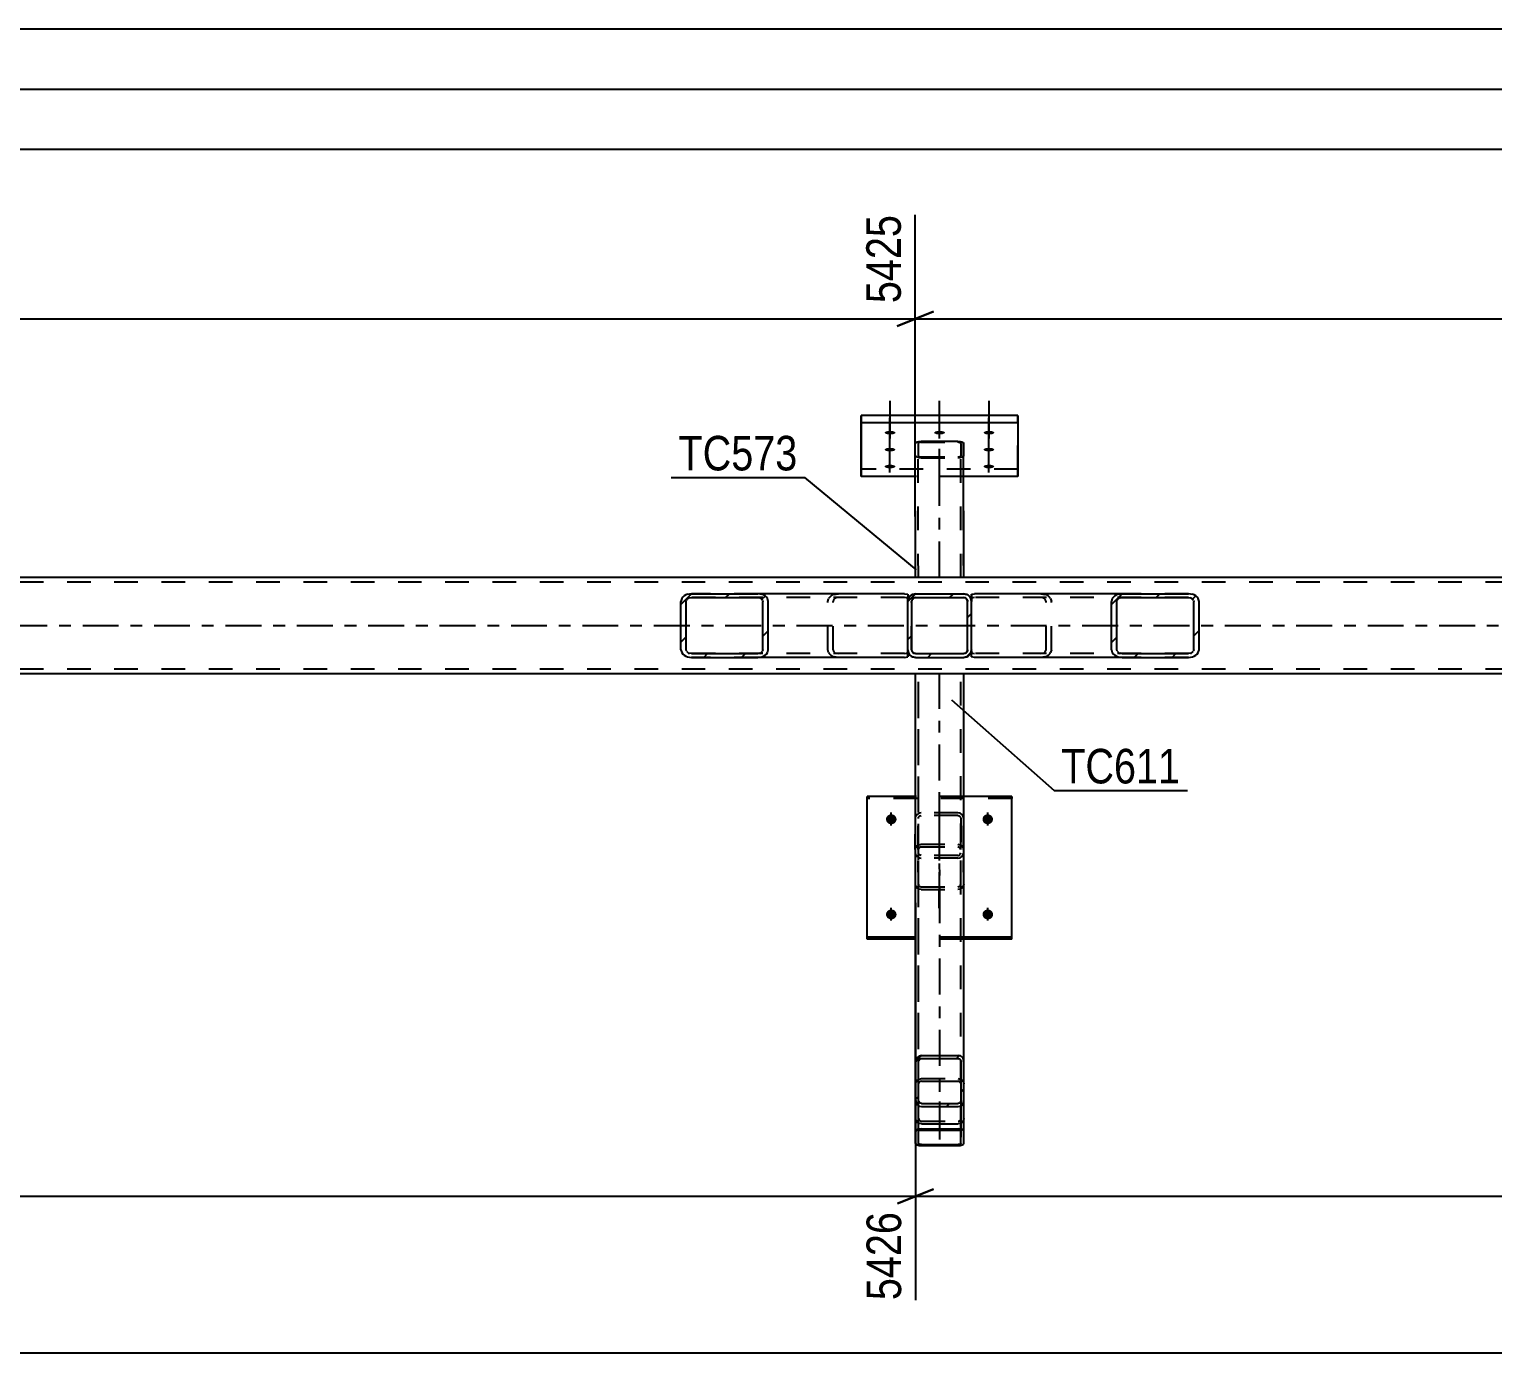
# Model space of a CAD drawing. Header units: millimetres. Extents: x -91 to 750, y -434 to 160.
# Drawn here: x 143.5 to 264.9, y 50.2 to 159.9 of the extents above; entities that cross this region are included whole.
import ezdxf

# ---------------------------------------------------------------- set-up
doc = ezdxf.new("R2010")
doc.units = ezdxf.units.MM
doc.linetypes.add('DXK_LINE_DOT2', pattern=[3.9198, 1.9599, -1.9599])
doc.linetypes.add('DXK_LINE_DOT3', pattern=[5.9187, 2.979, -0.9799, 0.9799, -0.9799])
doc.styles.add('Arial Narrow', font='ARIALN.TTF', dxfattribs={"height": 0.2})

# ---------------------------------------------------------------- blocks, each defined once
blk = doc.blocks.new('Unknown-761555327-1163')
at = {"color": 5, "linetype": 'Continuous'}
for p, q in [((750.04, 159.88), (-90.96, 159.88)), ((745.04, 154.88), (-85.96, 154.88))]:
    blk.add_line(p, q, dxfattribs=at)
blk = doc.blocks.new('Bolt-761555327-1897 - 1879')
at = {"linetype": 'Continuous'}
for points in [[(214.89, 126.59), (214.98, 126.58), (215.07, 126.57), (215.15, 126.56), (215.21, 126.54), (215.27, 126.51), (215.31, 126.48), (215.33, 126.45), (215.33, 126.42), (215.31, 126.39), (215.27, 126.36), (215.21, 126.34), (215.15, 126.31), (215.07, 126.3), (214.98, 126.29), (214.89, 126.29), (214.8, 126.29), (214.71, 126.3), (214.63, 126.31), (214.56, 126.34), (214.51, 126.36), (214.47, 126.39), (214.45, 126.42), (214.45, 126.45), (214.47, 126.48), (214.51, 126.51), (214.56, 126.54), (214.63, 126.56), (214.71, 126.57), (214.8, 126.58)], [(218.99, 126.59), (219.08, 126.58), (219.17, 126.57), (219.25, 126.56), (219.31, 126.54), (219.37, 126.51), (219.41, 126.48), (219.43, 126.45), (219.43, 126.42), (219.41, 126.39), (219.37, 126.36), (219.31, 126.34), (219.25, 126.31), (219.17, 126.3), (219.08, 126.29), (218.99, 126.29), (218.9, 126.29), (218.81, 126.3), (218.73, 126.31), (218.66, 126.34), (218.61, 126.36), (218.57, 126.39), (218.55, 126.42), (218.55, 126.45), (218.57, 126.48), (218.61, 126.51), (218.66, 126.54), (218.73, 126.56), (218.81, 126.57), (218.9, 126.58)], [(223.09, 126.59), (223.18, 126.58), (223.27, 126.57), (223.35, 126.56), (223.41, 126.54), (223.47, 126.51), (223.51, 126.48), (223.53, 126.45), (223.53, 126.42), (223.51, 126.39), (223.47, 126.36), (223.41, 126.34), (223.35, 126.31), (223.27, 126.3), (223.18, 126.29), (223.09, 126.29), (223, 126.29), (222.91, 126.3), (222.83, 126.31), (222.76, 126.34), (222.71, 126.36), (222.67, 126.39), (222.65, 126.42), (222.65, 126.45), (222.67, 126.48), (222.71, 126.51), (222.76, 126.54), (222.83, 126.56), (222.91, 126.57), (223, 126.58)], [(214.88, 125.18), (214.97, 125.18), (215.06, 125.17), (215.14, 125.16), (215.21, 125.13), (215.26, 125.11), (215.3, 125.08), (215.32, 125.05), (215.32, 125.02), (215.3, 124.99), (215.26, 124.96), (215.21, 124.93), (215.14, 124.91), (215.06, 124.9), (214.97, 124.89), (214.88, 124.88), (214.79, 124.89), (214.7, 124.9), (214.62, 124.91), (214.56, 124.93), (214.5, 124.96), (214.46, 124.99), (214.45, 125.02), (214.45, 125.05), (214.46, 125.08), (214.5, 125.11), (214.56, 125.13), (214.62, 125.16), (214.7, 125.17), (214.79, 125.18)], [(223.08, 125.18), (223.17, 125.18), (223.26, 125.17), (223.34, 125.16), (223.41, 125.13), (223.46, 125.11), (223.5, 125.08), (223.52, 125.05), (223.52, 125.02), (223.5, 124.99), (223.46, 124.96), (223.41, 124.93), (223.34, 124.91), (223.26, 124.9), (223.17, 124.89), (223.08, 124.88), (222.99, 124.89), (222.9, 124.9), (222.82, 124.91), (222.76, 124.93), (222.7, 124.96), (222.66, 124.99), (222.65, 125.02), (222.65, 125.05), (222.66, 125.08), (222.7, 125.11), (222.76, 125.13), (222.82, 125.16), (222.9, 125.17), (222.99, 125.18)], [(214.88, 123.78), (214.97, 123.78), (215.06, 123.77), (215.14, 123.75), (215.21, 123.73), (215.26, 123.71), (215.3, 123.68), (215.32, 123.65), (215.32, 123.62), (215.3, 123.59), (215.26, 123.56), (215.21, 123.53), (215.14, 123.51), (215.06, 123.49), (214.97, 123.48), (214.88, 123.48), (214.79, 123.48), (214.7, 123.49), (214.62, 123.51), (214.55, 123.53), (214.5, 123.56), (214.46, 123.59), (214.44, 123.62), (214.44, 123.65), (214.46, 123.68), (214.5, 123.71), (214.55, 123.73), (214.62, 123.75), (214.7, 123.77), (214.79, 123.78)], [(223.08, 123.78), (223.17, 123.78), (223.26, 123.77), (223.34, 123.75), (223.41, 123.73), (223.46, 123.71), (223.5, 123.68), (223.52, 123.65), (223.52, 123.62), (223.5, 123.59), (223.46, 123.56), (223.41, 123.53), (223.34, 123.51), (223.26, 123.49), (223.17, 123.48), (223.08, 123.48), (222.99, 123.48), (222.9, 123.49), (222.82, 123.51), (222.75, 123.53), (222.7, 123.56), (222.66, 123.59), (222.64, 123.62), (222.64, 123.65), (222.66, 123.68), (222.7, 123.71), (222.75, 123.73), (222.82, 123.75), (222.9, 123.77), (222.99, 123.78)]]:
    blk.add_hatch(color=1, dxfattribs=at).paths.add_polyline_path(points)
at = {"color": 1, "linetype": 'Continuous'}
for p, q in [((214.89, 125.95), (214.89, 129.07)), ((218.99, 125.95), (218.99, 129.07)), ((223.09, 125.95), (223.09, 129.07)), ((214.88, 124.55), (214.88, 127.67)), ((223.08, 124.55), (223.08, 127.67)), ((214.88, 123.14), (214.88, 126.26)), ((223.08, 123.14), (223.08, 126.26))]:
    blk.add_line(p, q, dxfattribs=at)
at = {"color": 1, "linetype": 'DXK_LINE_DOT2'}
blk.add_line((218.98, 123.14), (218.98, 126.26), dxfattribs=at)
blk = doc.blocks.new('Bolt-761555327-1896 - 1879')
at = {"linetype": 'Continuous'}
for points in [[(222.98, 93.97), (222.89, 93.98), (222.8, 94.01), (222.73, 94.05), (222.66, 94.11), (222.6, 94.18), (222.57, 94.26), (222.55, 94.34), (222.55, 94.43), (222.57, 94.51), (222.6, 94.59), (222.66, 94.66), (222.73, 94.72), (222.8, 94.76), (222.89, 94.79), (222.98, 94.8), (223.08, 94.79), (223.16, 94.76), (223.24, 94.72), (223.31, 94.66), (223.36, 94.59), (223.4, 94.51), (223.42, 94.43), (223.42, 94.34), (223.4, 94.26), (223.36, 94.18), (223.31, 94.11), (223.24, 94.05), (223.16, 94.01), (223.08, 93.98)], [(222.99, 86.08), (222.9, 86.09), (222.81, 86.12), (222.73, 86.16), (222.66, 86.22), (222.61, 86.29), (222.57, 86.37), (222.55, 86.45), (222.55, 86.54), (222.57, 86.62), (222.61, 86.7), (222.66, 86.77), (222.73, 86.83), (222.81, 86.87), (222.9, 86.9), (222.99, 86.91), (223.08, 86.9), (223.17, 86.87), (223.25, 86.83), (223.31, 86.77), (223.37, 86.7), (223.41, 86.62), (223.42, 86.54), (223.42, 86.45), (223.41, 86.37), (223.37, 86.29), (223.31, 86.22), (223.25, 86.16), (223.17, 86.12), (223.08, 86.09)]]:
    blk.add_hatch(color=1, dxfattribs=at).paths.add_polyline_path(points)
at = {"color": 1, "linetype": 'Continuous'}
for p, q in [((222.98, 93.88), (222.99, 94.95)), ((222.99, 85.99), (222.99, 87.05))]:
    blk.add_line(p, q, dxfattribs=at)
blk = doc.blocks.new('Part-761555327-2027 - 1879')
at = {"linetype": 'Continuous'}
h = blk.add_hatch(dxfattribs=at)
h.set_pattern_fill('', scale=0.7, style=0, pattern_type=0)
h.set_pattern_definition([(45, (217.0034, 113.082), (-1.57154, 1.57154), [])])
h.paths.add_polyline_path([(221, 113.08), (217, 113.08), (216.76, 113.03), (216.55, 112.89), (216.41, 112.69), (216.36, 112.44), (216.36, 108.44), (216.41, 108.2), (216.55, 107.99), (216.76, 107.85), (217, 107.8), (221, 107.8), (221.25, 107.85), (221.46, 107.99), (221.59, 108.2), (221.64, 108.44), (221.64, 112.44), (221.59, 112.69), (221.46, 112.89), (221.25, 113.03)])
h.paths.add_polyline_path([(221.23, 112.67), (221.3, 112.56), (221.32, 112.44), (221.32, 108.44), (221.3, 108.32), (221.23, 108.22), (221.13, 108.15), (221, 108.12), (217, 108.12), (216.88, 108.15), (216.78, 108.22), (216.71, 108.32), (216.68, 108.44), (216.68, 112.44), (216.71, 112.56), (216.78, 112.67), (216.88, 112.74), (217, 112.76), (221, 112.76), (221.13, 112.74)])
at = {"color": 2, "linetype": 'Continuous'}
for p, q in [((216.74, 113.03), (216.99, 113.08)), ((217, 113.08), (216.76, 113.03)), ((216.99, 113.08), (217, 113.08)), ((217, 113.08), (216.99, 113.08)), ((217, 113.08), (221, 113.08)), ((221.25, 113.03), (221, 113.08)), ((216.35, 112.45), (216.4, 112.69)), ((216.35, 112.44), (216.36, 112.44)), ((216.41, 112.69), (216.36, 112.44)), ((216.36, 108.44), (216.36, 112.44)), ((216.68, 112.44), (216.71, 112.56)), ((216.68, 108.44), (216.68, 112.44)), ((216.88, 112.74), (217, 112.76)), ((217, 112.76), (221, 112.76)), ((221.11, 112.74), (220.99, 112.76)), ((221, 112.76), (221.13, 112.74)), ((221.31, 112.44), (221.28, 112.56)), ((221.3, 112.56), (221.32, 112.44)), ((221.31, 112.44), (221.32, 112.44)), ((221.31, 108.44), (221.31, 112.44)), ((221.32, 108.44), (221.32, 112.44)), ((221.64, 112.44), (221.59, 112.69)), ((221.64, 108.44), (221.64, 112.44)), ((216.35, 108.44), (216.36, 108.44)), ((216.4, 108.2), (216.35, 108.44)), ((216.36, 108.44), (216.41, 108.2)), ((216.71, 108.32), (216.68, 108.44)), ((217, 108.12), (216.88, 108.15)), ((217, 108.12), (221, 108.12)), ((220.99, 108.12), (221.11, 108.15)), ((221.13, 108.15), (221, 108.12)), ((221.28, 108.32), (221.31, 108.44)), ((221.32, 108.44), (221.3, 108.32)), ((221.31, 108.44), (221.32, 108.44)), ((221.59, 108.2), (221.64, 108.44)), ((216.99, 107.8), (216.74, 107.85)), ((216.76, 107.85), (217, 107.8)), ((216.99, 107.8), (217, 107.8)), ((217, 107.8), (216.99, 107.8)), ((217, 107.8), (221, 107.8)), ((221, 107.8), (221.25, 107.85))]:
    blk.add_line(p, q, dxfattribs=at)
at = {"color": 7, "linetype": 'DXK_LINE_DOT2'}
for p, q in [((217, 113.08), (221, 113.08)), ((220.99, 113.08), (221.23, 113.03)), ((216.35, 112.44), (216.35, 112.45)), ((216.35, 112.44), (216.35, 112.44)), ((216.35, 108.44), (216.35, 112.44)), ((216.69, 112.56), (216.67, 112.44)), ((216.67, 112.44), (216.68, 112.44)), ((216.67, 108.44), (216.67, 112.44)), ((216.99, 112.76), (216.87, 112.74)), ((216.99, 112.76), (217, 112.76)), ((216.99, 112.76), (220.99, 112.76)), ((220.99, 112.76), (221, 112.76)), ((221.58, 112.69), (221.63, 112.44)), ((221.63, 108.44), (221.63, 112.44)), ((221.63, 112.44), (221.64, 112.44)), ((216.35, 108.44), (216.35, 108.44)), ((216.35, 108.44), (216.35, 108.44)), ((216.67, 108.44), (216.68, 108.44)), ((216.67, 108.44), (216.69, 108.32)), ((216.87, 108.15), (216.99, 108.12)), ((216.99, 108.12), (217, 108.12)), ((216.99, 108.12), (220.99, 108.12)), ((220.99, 108.12), (221, 108.12)), ((221.63, 108.44), (221.58, 108.2)), ((221.63, 108.44), (221.64, 108.44)), ((217, 107.8), (221, 107.8)), ((221.23, 107.85), (220.99, 107.8))]:
    blk.add_line(p, q, dxfattribs=at)
at = {"color": 2, "linetype": 'Continuous'}
for centre, radius, start, end in [((216.99, 112.44), 0.64, 112.5, 157.5), ((217, 112.44), 0.64, 112.5, 157.5), ((221, 112.44), 0.64, 22.5, 67.5), ((217, 112.44), 0.32, 112.5, 157.5), ((220.99, 112.44), 0.32, 22.5, 67.5), ((221, 112.44), 0.32, 22.5, 67.5), ((216.99, 108.44), 0.64, 202.5, 247.5), ((217, 108.44), 0.64, 202.5, 247.5), ((217, 108.44), 0.32, 202.5, 247.5), ((220.99, 108.44), 0.32, 292.5, 337.5), ((221, 108.44), 0.32, 292.5, 337.5), ((221, 108.44), 0.64, 292.5, 337.5)]:
    blk.add_arc(centre, radius, start, end, dxfattribs=at)
at = {"color": 7, "linetype": 'DXK_LINE_DOT2'}
for centre, radius, start, end in [((220.99, 112.44), 0.64, 22.5, 67.5), ((216.99, 112.44), 0.32, 112.5, 157.5), ((216.99, 108.44), 0.32, 202.5, 247.5), ((220.99, 108.44), 0.64, 292.5, 337.5)]:
    blk.add_arc(centre, radius, start, end, dxfattribs=at)
blk = doc.blocks.new('Part-761555327-2057 - 1879')
at = {"color": 2, "linetype": 'Continuous'}
for p, q in [((212.49, 127.86), (212.48, 123.41)), ((225.49, 127.86), (212.49, 127.86)), ((212.49, 127.26), (212.49, 127.86)), ((225.49, 127.86), (225.49, 127.26)), ((212.48, 122.81), (212.49, 127.26)), ((225.49, 127.26), (212.49, 127.26)), ((225.49, 127.26), (225.48, 122.81)), ((212.48, 123.41), (212.48, 122.81)), ((216.99, 122.81), (212.48, 122.81)), ((225.48, 122.81), (220.99, 122.81))]:
    blk.add_line(p, q, dxfattribs=at)
at = {"color": 7, "linetype": 'DXK_LINE_DOT2'}
for p, q in [((225.48, 123.41), (225.49, 127.86)), ((225.48, 123.41), (212.48, 123.41)), ((220.99, 122.81), (216.99, 122.81)), ((225.48, 122.81), (225.48, 123.41))]:
    blk.add_line(p, q, dxfattribs=at)
blk = doc.blocks.new('Part-761555327-2033 - 1879')
at = {"linetype": 'Continuous'}
h = blk.add_hatch(dxfattribs=at)
h.set_pattern_fill('', scale=0.7, style=0, pattern_type=0)
h.set_pattern_definition([(45, (198.4287, 113.082), (-1.57154, 1.57154), [])])
h.paths.add_polyline_path([(203.91, 113.08), (198.43, 113.08), (198.09, 113.03), (197.81, 112.89), (197.62, 112.69), (197.55, 112.44), (197.55, 108.44), (197.62, 108.2), (197.81, 107.99), (198.09, 107.85), (198.43, 107.8), (203.91, 107.8), (204.25, 107.85), (204.53, 107.99), (204.72, 108.2), (204.79, 108.44), (204.79, 112.44), (204.72, 112.69), (204.53, 112.89), (204.25, 113.03)])
h.paths.add_polyline_path([(204.22, 112.67), (204.32, 112.56), (204.35, 112.44), (204.35, 108.44), (204.32, 108.32), (204.22, 108.22), (204.08, 108.15), (203.91, 108.12), (198.43, 108.12), (198.26, 108.15), (198.12, 108.22), (198.02, 108.32), (197.99, 108.44), (197.99, 112.44), (198.02, 112.56), (198.12, 112.67), (198.26, 112.74), (198.43, 112.76), (203.91, 112.76), (204.08, 112.74)])
at = {"color": 2, "linetype": 'Continuous'}
for p, q in [((198.43, 113.08), (198.09, 113.03)), ((198.43, 113.08), (203.91, 113.08)), ((216.09, 113.08), (203.91, 113.08)), ((204.25, 113.03), (203.91, 113.08)), ((216.09, 113.08), (216.35, 113.04)), ((216.35, 113.04), (216.35, 113.03)), ((216.35, 113.03), (216.35, 112.89)), ((216.35, 112.89), (216.35, 112.69)), ((197.62, 112.69), (197.55, 112.44)), ((197.55, 108.44), (197.55, 112.44)), ((197.99, 112.44), (198.02, 112.56)), ((197.99, 108.44), (197.99, 112.44)), ((198.26, 112.74), (198.43, 112.76)), ((198.43, 112.76), (203.91, 112.76)), ((203.91, 112.76), (204.08, 112.74)), ((204.32, 112.56), (204.35, 112.44)), ((204.35, 108.44), (204.35, 112.44)), ((204.79, 112.44), (204.72, 112.69)), ((204.79, 108.44), (204.79, 112.44)), ((216.35, 112.69), (216.35, 112.44)), ((216.35, 108.44), (216.35, 112.44)), ((197.55, 108.44), (197.62, 108.2)), ((198.02, 108.32), (197.99, 108.44)), ((198.43, 108.12), (198.26, 108.15)), ((198.43, 108.12), (203.91, 108.12)), ((204.08, 108.15), (203.91, 108.12)), ((204.35, 108.44), (204.32, 108.32)), ((204.72, 108.2), (204.79, 108.44)), ((216.35, 108.44), (216.35, 108.2)), ((216.35, 108.2), (216.35, 107.99)), ((216.35, 107.99), (216.35, 107.85)), ((198.09, 107.85), (198.43, 107.8)), ((198.43, 107.8), (203.91, 107.8)), ((203.91, 107.8), (204.25, 107.85)), ((216.09, 107.8), (203.91, 107.8)), ((216.09, 107.8), (216.35, 107.84)), ((216.35, 107.85), (216.35, 107.84))]:
    blk.add_line(p, q, dxfattribs=at)
at = {"color": 7, "linetype": 'DXK_LINE_DOT2'}
for p, q in [((203.91, 113.08), (198.43, 113.08)), ((210.26, 113.03), (210.6, 113.08)), ((216.35, 113.04), (216.35, 112.69)), ((216.09, 112.76), (198.43, 112.76)), ((209.72, 112.44), (209.79, 112.69)), ((209.72, 108.44), (209.72, 112.44)), ((210.2, 112.56), (210.16, 112.44)), ((210.16, 108.44), (210.16, 112.44)), ((210.6, 112.76), (210.43, 112.74)), ((216.26, 112.74), (216.09, 112.76)), ((216.35, 112.69), (216.26, 112.74)), ((216.35, 112.67), (216.35, 112.69)), ((216.35, 112.56), (216.35, 112.67)), ((216.35, 112.44), (216.35, 112.56)), ((216.35, 108.44), (216.35, 112.44)), ((216.09, 108.12), (198.43, 108.12)), ((209.79, 108.2), (209.72, 108.44)), ((210.16, 108.44), (210.2, 108.32)), ((210.43, 108.15), (210.6, 108.12)), ((216.09, 108.12), (216.26, 108.15)), ((216.26, 108.15), (216.35, 108.19)), ((216.35, 108.32), (216.35, 108.44)), ((216.35, 108.22), (216.35, 108.32)), ((216.35, 108.19), (216.35, 108.22)), ((216.35, 107.84), (216.35, 108.19)), ((203.91, 107.8), (198.43, 107.8)), ((210.6, 107.8), (210.26, 107.85))]:
    blk.add_line(p, q, dxfattribs=at)
at = {"color": 2, "linetype": 'Continuous'}
for centre, radius, start, end in [((198.29, 112.26), 0.801, 104.5768, 147.6241), ((204.05, 112.26), 0.801, 32.3759, 75.4232), ((198.36, 112.35), 0.401, 104.5768, 147.6241), ((203.98, 112.35), 0.401, 32.3759, 75.4232), ((198.29, 108.63), 0.801, 212.3759, 255.4232), ((198.36, 108.53), 0.401, 212.3759, 255.4232), ((203.98, 108.53), 0.401, 284.5768, 327.6241), ((204.05, 108.63), 0.801, 284.5768, 327.6241)]:
    blk.add_arc(centre, radius, start, end, dxfattribs=at)
at = {"color": 7, "linetype": 'DXK_LINE_DOT2'}
for centre, radius, start, end in [((210.47, 112.26), 0.802, 104.5547, 147.5895), ((210.53, 112.35), 0.401, 104.5547, 147.5895), ((210.47, 108.63), 0.802, 212.4105, 255.4453), ((210.53, 108.53), 0.401, 212.4105, 255.4453)]:
    blk.add_arc(centre, radius, start, end, dxfattribs=at)
blk = doc.blocks.new('Part-761555327-2055 - 1879')
at = {"color": 7, "linetype": 'DXK_LINE_DOT3'}
blk.add_line((218.97, 87.02), (219, 96.46), dxfattribs=at)
at = {"color": 7, "linetype": 'DXK_LINE_DOT2'}
for p, q in [((217.13, 94.78), (217.03, 94.64)), ((217.29, 94.88), (217.13, 94.78)), ((217.47, 94.92), (217.29, 94.88)), ((217.3, 94.62), (217.38, 94.67)), ((217.38, 94.67), (217.47, 94.69)), ((220.51, 94.92), (217.47, 94.92)), ((220.51, 94.69), (217.47, 94.69)), ((220.7, 94.88), (220.51, 94.92)), ((220.51, 94.69), (220.52, 94.69)), ((220.52, 94.69), (220.6, 94.67)), ((220.6, 94.67), (220.68, 94.62)), ((220.85, 94.78), (220.7, 94.88)), ((220.96, 94.64), (220.85, 94.78)), ((217, 94.49), (217.03, 94.64)), ((217.22, 91.87), (217.23, 94.46)), ((217.23, 94.46), (217.25, 94.55)), ((217.23, 91.61), (217.23, 94.46)), ((217.25, 94.55), (217.3, 94.62)), ((220.68, 94.62), (220.73, 94.55)), ((220.73, 94.55), (220.75, 94.46)), ((220.74, 91.87), (220.75, 94.46)), ((220.75, 94.46), (220.75, 91.61)), ((220.99, 94.46), (220.96, 94.64)), ((220.98, 91.87), (220.99, 94.46)), ((220.99, 91.61), (220.99, 94.46)), ((217.12, 92.19), (217.28, 92.28)), ((217.28, 92.28), (217.46, 92.32)), ((217.46, 92.32), (220.5, 92.32)), ((220.5, 92.32), (220.69, 92.28)), ((220.69, 92.28), (220.84, 92.19)), ((216.98, 91.87), (217.02, 92.04)), ((216.99, 89.01), (216.98, 91.87)), ((217.03, 91.44), (217, 91.58)), ((217.02, 92.04), (217.12, 92.19)), ((217.03, 91.44), (217.13, 91.29)), ((217.13, 91.29), (217.29, 91.19)), ((217.24, 91.95), (217.22, 91.87)), ((217.23, 89.01), (217.22, 91.87)), ((217.23, 89.01), (217.23, 91.61)), ((217.25, 91.52), (217.23, 91.61)), ((217.29, 92.03), (217.24, 91.95)), ((217.3, 91.45), (217.25, 91.52)), ((217.37, 92.08), (217.29, 92.03)), ((217.29, 91.19), (217.47, 91.16)), ((217.38, 91.4), (217.3, 91.45)), ((217.46, 92.09), (217.37, 92.08)), ((217.47, 91.38), (217.38, 91.4)), ((217.46, 92.09), (220.5, 92.09)), ((220.51, 91.38), (217.47, 91.38)), ((220.51, 91.16), (217.47, 91.16)), ((220.6, 92.08), (220.5, 92.09)), ((220.51, 91.38), (220.52, 91.38)), ((220.51, 91.16), (220.7, 91.19)), ((220.52, 91.38), (220.61, 91.4)), ((220.67, 92.03), (220.6, 92.08)), ((220.61, 91.4), (220.68, 91.45)), ((220.73, 91.95), (220.67, 92.03)), ((220.68, 91.45), (220.7, 91.48)), ((220.7, 91.48), (220.73, 91.52)), ((220.7, 91.19), (220.85, 91.29)), ((220.74, 91.87), (220.73, 91.95)), ((220.73, 91.52), (220.75, 91.61)), ((220.75, 89.01), (220.74, 91.87)), ((220.75, 89.01), (220.75, 91.61)), ((220.84, 92.19), (220.95, 92.04)), ((220.85, 91.29), (220.86, 91.3)), ((220.86, 91.3), (220.96, 91.44)), ((220.95, 92.04), (220.98, 91.87)), ((220.96, 91.46), (220.99, 91.61)), ((220.96, 91.44), (220.96, 91.46)), ((220.99, 89.01), (220.98, 91.87)), ((220.99, 89.01), (220.99, 91.61)), ((217.02, 88.84), (216.99, 89.01)), ((217.13, 88.69), (217.02, 88.84)), ((217.28, 88.59), (217.13, 88.69)), ((217.23, 89.01), (217.24, 88.92)), ((217.24, 88.92), (217.3, 88.85)), ((217.47, 88.56), (217.28, 88.59)), ((217.3, 88.85), (217.37, 88.8)), ((217.37, 88.8), (217.47, 88.78)), ((217.47, 88.78), (220.51, 88.78)), ((220.51, 88.78), (220.6, 88.8)), ((220.69, 88.59), (220.51, 88.56)), ((220.6, 88.8), (220.68, 88.85)), ((220.68, 88.85), (220.73, 88.92)), ((220.84, 88.69), (220.69, 88.59)), ((220.73, 88.92), (220.75, 89.01)), ((220.95, 88.84), (220.84, 88.69)), ((220.99, 89.01), (220.95, 88.84)), ((217.47, 88.56), (220.51, 88.56))]:
    blk.add_line(p, q, dxfattribs=at)
at = {"color": 2, "linetype": 'Continuous'}
for p, q in [((216.98, 91.87), (216.99, 94.46)), ((216.99, 94.46), (217, 94.49)), ((216.99, 91.61), (216.99, 94.46)), ((216.99, 89.01), (216.99, 91.61)), ((217, 91.58), (216.99, 91.61))]:
    blk.add_line(p, q, dxfattribs=at)
blk = doc.blocks.new('Part-761555327-1925 - 1879')
at = {"color": 2, "linetype": 'Continuous'}
for p, q in [((587.63, 114.44), (4.79, 114.44)), ((587.63, 106.44), (4.79, 106.44))]:
    blk.add_line(p, q, dxfattribs=at)
at = {"color": 7, "linetype": 'DXK_LINE_DOT2'}
for p, q in [((587.63, 114.04), (-0.02, 114.04)), ((587.63, 106.84), (-0.02, 106.84))]:
    blk.add_line(p, q, dxfattribs=at)
at = {"color": 7, "linetype": 'DXK_LINE_DOT3'}
blk.add_line((-0.02, 110.44), (587.63, 110.44), dxfattribs=at)
blk = doc.blocks.new('Bolt-761555327-1934 - 1879')
at = {"linetype": 'Continuous'}
for points in [[(214.98, 93.97), (214.89, 93.98), (214.8, 94.01), (214.73, 94.05), (214.66, 94.11), (214.6, 94.18), (214.57, 94.26), (214.55, 94.34), (214.55, 94.43), (214.57, 94.51), (214.6, 94.59), (214.66, 94.66), (214.73, 94.72), (214.8, 94.76), (214.89, 94.79), (214.98, 94.8), (215.08, 94.79), (215.16, 94.76), (215.24, 94.72), (215.31, 94.66), (215.36, 94.59), (215.4, 94.51), (215.42, 94.43), (215.42, 94.34), (215.4, 94.26), (215.36, 94.18), (215.31, 94.11), (215.24, 94.05), (215.16, 94.01), (215.08, 93.98)], [(214.99, 86.08), (214.9, 86.09), (214.81, 86.12), (214.73, 86.16), (214.66, 86.22), (214.61, 86.29), (214.57, 86.37), (214.55, 86.45), (214.55, 86.54), (214.57, 86.62), (214.61, 86.7), (214.66, 86.77), (214.73, 86.83), (214.81, 86.87), (214.9, 86.9), (214.99, 86.91), (215.08, 86.9), (215.17, 86.87), (215.25, 86.83), (215.31, 86.77), (215.37, 86.7), (215.41, 86.62), (215.42, 86.54), (215.42, 86.45), (215.41, 86.37), (215.37, 86.29), (215.31, 86.22), (215.25, 86.16), (215.17, 86.12), (215.08, 86.09)]]:
    blk.add_hatch(color=1, dxfattribs=at).paths.add_polyline_path(points)
at = {"color": 1, "linetype": 'Continuous'}
for p, q in [((214.98, 93.88), (214.99, 94.95)), ((214.99, 85.99), (214.99, 87.05))]:
    blk.add_line(p, q, dxfattribs=at)
blk = doc.blocks.new('Part-761555327-2054 - 1879')
at = {"color": 2, "linetype": 'Continuous'}
for p, q in [((217.01, 68.54), (216.99, 106.44)), ((217, 67.5), (216.99, 106.44)), ((221.01, 74.33), (220.99, 106.44)), ((221.01, 68.54), (221.01, 69.58)), ((217, 67.5), (217.01, 68.54)), ((217.04, 68.61), (217.01, 68.54)), ((217.15, 68.66), (217.04, 68.61)), ((217.3, 68.69), (217.15, 68.66)), ((217.24, 67.5), (217.25, 68.54)), ((217.25, 68.54), (217.27, 68.57)), ((217.27, 68.57), (217.32, 68.6)), ((217.49, 68.71), (217.3, 68.69)), ((217.32, 68.6), (217.4, 68.62)), ((217.4, 68.62), (217.49, 68.62)), ((217.49, 68.71), (220.53, 68.71)), ((217.49, 68.62), (220.53, 68.62)), ((220.71, 68.69), (220.53, 68.71)), ((220.53, 68.62), (220.62, 68.62)), ((220.62, 68.62), (220.7, 68.6)), ((220.7, 68.6), (220.75, 68.57)), ((220.87, 68.66), (220.71, 68.69)), ((220.75, 68.57), (220.77, 68.54)), ((220.76, 67.5), (220.76, 68.55)), ((220.76, 67.5), (220.77, 68.54)), ((220.97, 68.61), (220.87, 68.66)), ((221.01, 68.54), (220.97, 68.61)), ((221, 67.5), (221.01, 68.54)), ((217, 67.5), (217.04, 67.44)), ((217.04, 67.44), (217.14, 67.39)), ((217.14, 67.39), (217.3, 67.35)), ((217.26, 67.47), (217.24, 67.5)), ((217.31, 67.44), (217.26, 67.47)), ((217.3, 67.35), (217.48, 67.34)), ((217.39, 67.43), (217.31, 67.44)), ((217.48, 67.42), (217.39, 67.43)), ((217.48, 67.42), (220.52, 67.42)), ((217.48, 67.34), (220.52, 67.34)), ((220.62, 67.43), (220.52, 67.42)), ((220.52, 67.34), (220.71, 67.35)), ((220.69, 67.44), (220.62, 67.43)), ((220.75, 67.47), (220.69, 67.44)), ((220.71, 67.35), (220.86, 67.39)), ((220.76, 67.5), (220.75, 67.47)), ((220.86, 67.39), (220.97, 67.44)), ((220.97, 67.44), (221, 67.5))]:
    blk.add_line(p, q, dxfattribs=at)
at = {"color": 7, "linetype": 'DXK_LINE_DOT2'}
for p, q in [((220.99, 106.44), (216.99, 106.44)), ((217.24, 67.5), (217.23, 106.44)), ((217.25, 68.54), (217.23, 106.44)), ((220.76, 68.55), (220.75, 106.44)), ((220.77, 68.54), (220.75, 106.44)), ((221, 67.5), (220.99, 106.44)), ((220.99, 106.44), (220.99, 106.44)), ((221.01, 69.58), (221.01, 74.33))]:
    blk.add_line(p, q, dxfattribs=at)
at = {"color": 7, "linetype": 'DXK_LINE_DOT3'}
blk.add_line((219.01, 68.02), (218.99, 106.44), dxfattribs=at)
blk = doc.blocks.new('Part-761555327-1944 - 1879')
at = {"color": 2, "linetype": 'Continuous'}
for p, q in [((212.99, 84.61), (212.98, 96.27)), ((217, 96.27), (212.98, 96.27)), ((212.99, 84.61), (212.98, 96.1)), ((224.98, 96.27), (221, 96.27)), ((224.99, 84.61), (224.98, 96.27)), ((212.99, 84.45), (212.99, 84.61)), ((217, 84.61), (212.99, 84.61)), ((217, 84.45), (212.99, 84.45)), ((224.99, 84.61), (221, 84.61)), ((224.99, 84.45), (221, 84.45)), ((224.99, 84.45), (224.99, 84.61))]:
    blk.add_line(p, q, dxfattribs=at)
at = {"color": 7, "linetype": 'DXK_LINE_DOT2'}
for p, q in [((212.98, 96.1), (212.98, 96.27)), ((224.98, 96.1), (212.98, 96.1)), ((221, 96.27), (217, 96.27)), ((224.98, 96.27), (224.98, 96.1)), ((224.99, 84.45), (224.98, 96.1)), ((212.99, 84.45), (212.99, 84.61)), ((221, 84.61), (217, 84.61)), ((221, 84.45), (217, 84.45))]:
    blk.add_line(p, q, dxfattribs=at)
blk = doc.blocks.new('Part-761555327-2004 - 1879')
at = {"color": 2, "linetype": 'Continuous'}
for p, q in [((216.98, 125.55), (217.02, 125.62)), ((216.99, 114.44), (216.98, 125.55)), ((216.98, 124.51), (216.98, 125.55)), ((217.02, 125.62), (217.13, 125.67)), ((217.13, 125.67), (217.28, 125.71)), ((217.28, 125.71), (217.47, 125.72)), ((217.47, 125.72), (220.51, 125.72)), ((220.51, 125.72), (220.69, 125.71)), ((220.69, 125.71), (220.84, 125.67)), ((220.84, 125.67), (220.95, 125.62)), ((220.95, 125.62), (220.98, 125.55)), ((220.99, 114.44), (220.98, 125.55)), ((216.99, 114.44), (216.98, 124.51))]:
    blk.add_line(p, q, dxfattribs=at)
at = {"color": 7, "linetype": 'DXK_LINE_DOT2'}
for p, q in [((217.24, 125.59), (217.22, 125.55)), ((217.23, 114.44), (217.22, 125.55)), ((217.22, 125.55), (217.22, 124.51)), ((217.3, 125.61), (217.24, 125.59)), ((217.37, 125.63), (217.3, 125.61)), ((217.47, 125.64), (217.37, 125.63)), ((217.47, 125.64), (220.51, 125.64)), ((220.6, 125.63), (220.51, 125.64)), ((220.67, 125.61), (220.6, 125.63)), ((220.73, 125.59), (220.67, 125.61)), ((220.74, 125.55), (220.73, 125.59)), ((220.75, 114.44), (220.74, 125.55)), ((220.74, 125.55), (220.74, 124.51)), ((220.98, 125.55), (220.98, 124.51)), ((217.02, 124.45), (216.98, 124.51)), ((217.12, 124.4), (217.02, 124.45)), ((217.28, 124.36), (217.12, 124.4)), ((217.23, 114.44), (217.22, 124.51)), ((217.22, 124.51), (217.24, 124.48)), ((217.24, 124.48), (217.29, 124.46)), ((217.46, 124.35), (217.28, 124.36)), ((217.29, 124.46), (217.37, 124.44)), ((217.37, 124.44), (217.46, 124.43)), ((217.46, 124.43), (217.47, 124.43)), ((217.46, 124.35), (220.5, 124.35)), ((217.47, 124.43), (220.5, 124.43)), ((220.5, 124.43), (220.51, 124.43)), ((220.68, 124.36), (220.5, 124.35)), ((220.51, 124.43), (220.59, 124.44)), ((220.59, 124.44), (220.67, 124.46)), ((220.67, 124.46), (220.69, 124.47)), ((220.84, 124.4), (220.68, 124.36)), ((220.69, 124.47), (220.72, 124.48)), ((220.72, 124.48), (220.74, 124.51)), ((220.75, 114.44), (220.74, 124.51)), ((220.95, 124.45), (220.84, 124.4)), ((220.98, 124.51), (220.95, 124.45)), ((220.99, 114.44), (220.98, 124.51)), ((220.99, 114.44), (216.99, 114.44)), ((220.99, 114.44), (220.99, 114.44))]:
    blk.add_line(p, q, dxfattribs=at)
at = {"color": 7, "linetype": 'DXK_LINE_DOT3'}
blk.add_line((218.99, 114.44), (218.98, 125.03), dxfattribs=at)
blk = doc.blocks.new('Part-761555327-2036 - 1879')
at = {"linetype": 'Continuous'}
h = blk.add_hatch(dxfattribs=at)
h.set_pattern_fill('', scale=0.7, style=0, pattern_type=0)
h.set_pattern_definition([(45, (234.1242, 113.082), (-1.57154, 1.57154), [])])
h.paths.add_polyline_path([(239.62, 113.08), (234.12, 113.08), (233.79, 113.03), (233.5, 112.89), (233.31, 112.69), (233.24, 112.44), (233.24, 108.44), (233.31, 108.2), (233.5, 107.99), (233.79, 107.85), (234.12, 107.8), (239.62, 107.8), (239.96, 107.85), (240.24, 107.99), (240.43, 108.2), (240.5, 108.44), (240.5, 112.44), (240.43, 112.69), (240.24, 112.89), (239.96, 113.03)])
h.paths.add_polyline_path([(239.93, 112.67), (240.03, 112.56), (240.06, 112.44), (240.06, 108.44), (240.03, 108.32), (239.93, 108.22), (239.79, 108.15), (239.62, 108.12), (234.12, 108.12), (233.96, 108.15), (233.81, 108.22), (233.72, 108.32), (233.68, 108.44), (233.68, 112.44), (233.72, 112.56), (233.81, 112.67), (233.96, 112.74), (234.12, 112.76), (239.62, 112.76), (239.79, 112.74)])
at = {"color": 2, "linetype": 'Continuous'}
for p, q in [((221.63, 113.04), (221.89, 113.08)), ((221.63, 113.03), (221.63, 113.04)), ((221.63, 112.89), (221.63, 113.03)), ((221.63, 112.89), (221.63, 112.69)), ((221.63, 112.69), (221.63, 112.89)), ((234.12, 113.08), (221.89, 113.08)), ((234.12, 113.08), (233.79, 113.03)), ((234.12, 113.08), (239.62, 113.08)), ((239.96, 113.03), (239.62, 113.08)), ((221.63, 112.69), (221.63, 112.51)), ((221.63, 112.69), (221.63, 112.67)), ((221.63, 112.67), (221.63, 112.56)), ((221.63, 112.56), (221.63, 112.51)), ((233.31, 112.69), (233.24, 112.44)), ((233.24, 108.44), (233.24, 112.44)), ((233.68, 112.44), (233.72, 112.56)), ((233.68, 108.44), (233.68, 112.44)), ((233.96, 112.74), (234.12, 112.76)), ((234.12, 112.76), (239.62, 112.76)), ((239.62, 112.76), (239.79, 112.74)), ((240.03, 112.56), (240.06, 112.44)), ((240.06, 108.44), (240.06, 112.44)), ((240.5, 112.44), (240.43, 112.69)), ((240.5, 108.44), (240.5, 112.44)), ((221.63, 108.32), (221.63, 108.37)), ((221.63, 108.2), (221.63, 108.37)), ((221.63, 108.32), (221.63, 108.22)), ((221.63, 108.22), (221.63, 108.19)), ((221.63, 107.99), (221.63, 108.2)), ((221.63, 107.99), (221.63, 108.19)), ((221.63, 107.85), (221.63, 107.99)), ((233.24, 108.44), (233.31, 108.2)), ((233.72, 108.32), (233.68, 108.44)), ((234.12, 108.12), (233.96, 108.15)), ((234.12, 108.12), (239.62, 108.12)), ((239.79, 108.15), (239.62, 108.12)), ((240.06, 108.44), (240.03, 108.32)), ((240.43, 108.2), (240.5, 108.44)), ((221.63, 107.84), (221.63, 107.85)), ((221.89, 107.8), (221.63, 107.84)), ((234.12, 107.8), (221.89, 107.8)), ((233.79, 107.85), (234.12, 107.8)), ((234.12, 107.8), (239.62, 107.8)), ((239.62, 107.8), (239.96, 107.85))]:
    blk.add_line(p, q, dxfattribs=at)
at = {"color": 7, "linetype": 'DXK_LINE_DOT2'}
for p, q in [((221.63, 113.04), (221.63, 112.89)), ((227.38, 113.08), (227.71, 113.03)), ((239.62, 113.08), (234.12, 113.08)), ((221.72, 112.74), (221.63, 112.69)), ((221.63, 112.51), (221.63, 112.44)), ((221.63, 112.51), (221.63, 112.44)), ((221.63, 108.44), (221.63, 112.44)), ((221.63, 108.44), (221.63, 112.44)), ((221.89, 112.76), (221.72, 112.74)), ((239.62, 112.76), (221.89, 112.76)), ((227.55, 112.74), (227.38, 112.76)), ((227.82, 112.44), (227.78, 112.56)), ((227.82, 108.44), (227.82, 112.44)), ((228.19, 112.69), (228.26, 112.44)), ((228.26, 108.44), (228.26, 112.44)), ((221.63, 108.37), (221.63, 108.44)), ((221.63, 108.37), (221.63, 108.44)), ((221.63, 108.19), (221.72, 108.15)), ((221.63, 107.85), (221.63, 107.99)), ((221.72, 108.15), (221.89, 108.12)), ((239.62, 108.12), (221.89, 108.12)), ((227.38, 108.12), (227.55, 108.15)), ((227.78, 108.32), (227.82, 108.44)), ((228.26, 108.44), (228.19, 108.2)), ((221.63, 107.84), (221.63, 107.85)), ((227.71, 107.85), (227.38, 107.8)), ((239.62, 107.8), (234.12, 107.8))]:
    blk.add_line(p, q, dxfattribs=at)
for centre, radius, start, end in [((227.51, 112.26), 0.802, 32.4104, 75.4453), ((227.44, 112.35), 0.401, 32.4104, 75.4453), ((227.44, 108.53), 0.401, 284.5547, 327.5896), ((227.51, 108.63), 0.802, 284.5547, 327.5896)]:
    blk.add_arc(centre, radius, start, end, dxfattribs=at)
at = {"color": 2, "linetype": 'Continuous'}
for centre, radius, start, end in [((233.99, 112.26), 0.803, 104.5326, 147.5549), ((239.76, 112.26), 0.803, 32.4451, 75.4674), ((234.06, 112.35), 0.401, 104.5326, 147.5549), ((239.69, 112.35), 0.401, 32.4451, 75.4674), ((233.99, 108.63), 0.803, 212.4451, 255.4674), ((234.06, 108.53), 0.401, 212.4451, 255.4674), ((239.69, 108.53), 0.401, 284.5326, 327.5549), ((239.76, 108.63), 0.803, 284.5326, 327.5549)]:
    blk.add_arc(centre, radius, start, end, dxfattribs=at)
blk = doc.blocks.new('Part-761555327-2044 - 1879')
at = {"linetype": 'Continuous'}
h = blk.add_hatch(dxfattribs=at)
h.set_pattern_fill('', scale=0.7, style=0, pattern_type=0)
h.set_pattern_definition([(45, (217.4927, 74.7935), (-1.5715, 1.5715), [])])
h.paths.add_polyline_path([(220.53, 74.79), (217.49, 74.79), (217.31, 74.75), (217.15, 74.65), (217.05, 74.48), (217.01, 74.29), (217.01, 71.08), (217.05, 70.89), (217.15, 70.72), (217.31, 70.61), (217.49, 70.57), (220.53, 70.58), (220.72, 70.61), (220.87, 70.72), (220.98, 70.89), (221.01, 71.08), (221.01, 74.29), (220.98, 74.48), (220.87, 74.65), (220.72, 74.76)])
h.paths.add_polyline_path([(220.7, 74.47), (220.75, 74.39), (220.77, 74.29), (220.77, 71.08), (220.75, 70.99), (220.7, 70.9), (220.62, 70.85), (220.53, 70.83), (217.49, 70.83), (217.4, 70.85), (217.32, 70.9), (217.27, 70.98), (217.25, 71.08), (217.25, 74.29), (217.27, 74.38), (217.32, 74.47), (217.4, 74.52), (217.49, 74.54), (220.53, 74.54), (220.62, 74.52)])
at = {"color": 2, "linetype": 'Continuous'}
for p, q in [((217.05, 74.48), (217.01, 74.29)), ((217.01, 72.44), (217.01, 74.29)), ((217.01, 71.08), (217.01, 74.29)), ((217.25, 74.29), (217.27, 74.38)), ((217.25, 71.08), (217.25, 74.29)), ((217.27, 74.38), (217.32, 74.47)), ((217.49, 74.79), (217.31, 74.75)), ((217.32, 74.47), (217.4, 74.52)), ((217.4, 74.52), (217.49, 74.54)), ((217.49, 74.79), (220.53, 74.79)), ((217.49, 74.54), (220.53, 74.54)), ((220.72, 74.76), (220.53, 74.79)), ((220.53, 74.54), (220.62, 74.52)), ((220.62, 74.52), (220.7, 74.47)), ((220.7, 74.47), (220.75, 74.39)), ((220.75, 74.39), (220.77, 74.29)), ((220.77, 72.44), (220.77, 74.29)), ((220.77, 71.08), (220.77, 74.29)), ((221.01, 74.29), (220.98, 74.48)), ((221.01, 71.08), (221.01, 74.29)), ((217.01, 69.58), (217.01, 72.44)), ((217.25, 72.46), (217.26, 72.52)), ((217.32, 72.6), (217.26, 72.52)), ((217.39, 72.64), (217.32, 72.6)), ((217.49, 72.66), (217.39, 72.64)), ((217.49, 72.66), (220.53, 72.66)), ((220.62, 72.64), (220.53, 72.66)), ((220.7, 72.6), (220.62, 72.64)), ((220.75, 72.52), (220.7, 72.6)), ((220.77, 72.44), (220.75, 72.52)), ((220.77, 71.05), (220.77, 72.44)), ((217.01, 69.58), (217.01, 71.08)), ((217.01, 71.08), (217.05, 70.89)), ((217.27, 70.98), (217.25, 71.08)), ((217.32, 70.9), (217.27, 70.98)), ((217.31, 70.61), (217.49, 70.57)), ((217.4, 70.85), (217.32, 70.9)), ((217.49, 70.83), (217.4, 70.85)), ((217.49, 70.83), (220.53, 70.83)), ((217.49, 70.57), (220.53, 70.58)), ((220.62, 70.85), (220.53, 70.83)), ((220.53, 70.58), (220.72, 70.61)), ((220.7, 70.9), (220.62, 70.85)), ((220.75, 70.99), (220.7, 70.9)), ((220.77, 71.08), (220.75, 70.99)), ((220.98, 70.89), (221.01, 71.08)), ((221.01, 69.58), (221.01, 71.08)), ((217.04, 69.41), (217.01, 69.58)), ((217.15, 69.26), (217.04, 69.41)), ((217.3, 69.16), (217.15, 69.26)), ((217.49, 69.13), (217.3, 69.16)), ((220.71, 69.16), (220.53, 69.13)), ((220.87, 69.26), (220.71, 69.16)), ((220.97, 69.41), (220.87, 69.26)), ((221.01, 69.58), (220.97, 69.41)), ((217.49, 69.13), (220.53, 69.13))]:
    blk.add_line(p, q, dxfattribs=at)
at = {"color": 7, "linetype": 'DXK_LINE_DOT2'}
for p, q in [((217.25, 72.44), (217.25, 74.29)), ((221.01, 72.44), (221.01, 74.29)), ((217.15, 72.76), (217.3, 72.85)), ((217.3, 72.85), (217.49, 72.89)), ((217.49, 72.89), (220.53, 72.89)), ((220.53, 72.89), (220.71, 72.85)), ((220.71, 72.85), (220.87, 72.76)), ((217.01, 72.44), (217.04, 72.61)), ((217.04, 72.61), (217.15, 72.76)), ((217.25, 72.44), (217.25, 72.46)), ((217.25, 69.58), (217.25, 72.44)), ((220.87, 72.76), (220.97, 72.61)), ((220.97, 72.61), (221.01, 72.44)), ((221.01, 69.58), (221.01, 72.44)), ((217.25, 69.58), (217.25, 71.08)), ((220.77, 69.58), (220.77, 71.08)), ((220.77, 69.58), (220.77, 71.05)), ((217.25, 69.58), (217.27, 69.49)), ((217.27, 69.49), (217.32, 69.42)), ((217.32, 69.42), (217.4, 69.37)), ((217.4, 69.37), (217.49, 69.35)), ((217.49, 69.35), (220.53, 69.35)), ((220.53, 69.35), (220.62, 69.37)), ((220.62, 69.37), (220.7, 69.42)), ((220.7, 69.42), (220.75, 69.49)), ((220.75, 69.49), (220.77, 69.58))]:
    blk.add_line(p, q, dxfattribs=at)
at = {"color": 7, "linetype": 'DXK_LINE_DOT3'}
blk.add_line((219, 67.83), (219.01, 72.68), dxfattribs=at)
at = {"color": 2, "linetype": 'Continuous'}
for centre, start, end in [((217.51, 74.3), 114.0723, 158.9987), ((220.52, 74.31), 21.0052, 65.964), ((217.51, 71.06), 201.0052, 245.964), ((220.51, 71.07), 294.0723, 338.9987)]:
    blk.add_arc(centre, 0.494, start, end, dxfattribs=at)
blk = doc.blocks.new('StraightDimension-761555327-19989 - 1879')
at = {"color": 7, "linetype": 'Continuous'}
blk.add_line((-1.01, 50.16), (599.54, 50.16), dxfattribs=at)
blk = doc.blocks.new('StraightDimension-761555327-19965 - 1879')
at = {"color": 7, "linetype": 'Continuous'}
blk.add_line((-0.01, 149.93), (598.53, 149.93), dxfattribs=at)
blk = doc.blocks.new('StraightDimension-761555327-2100 - 1879')
at = {"color": 7, "linetype": 'Continuous'}
for p, q in [((217, 87.18), (217, 54.52)), ((218.5, 63.73), (215.5, 62.53)), ((217, 63.13), (456.99, 63.13))]:
    blk.add_line(p, q, dxfattribs=at)
blk = doc.blocks.new('StraightDimension-761555327-2107 - 1879')
at = {"color": 7, "linetype": 'Continuous'}
for p, q in [((-0.02, 105.44), (-0.02, 60.01)), ((217, 87.18), (217, 54.52)), ((1.48, 63.73), (-1.52, 62.53)), ((-0.02, 63.13), (217, 63.13)), ((215.5, 62.53), (218.5, 63.73))]:
    blk.add_line(p, q, dxfattribs=at)
at = {"color": 0}
blk.add_wipeout([(112.74, 63.88), (112.74, 68.08), (104.23, 68.08), (104.23, 63.88)], dxfattribs=at)
at = {"color": 3, "style": 'Arial Narrow'}
blk.add_text('5426', height=2.863, dxfattribs=at).set_placement((104.83, 64.48))
at = {"color": 0, "linetype": 'Continuous'}
for points in [[(-0.62, 62.43), (-4.82, 62.43), (-4.82, 59.41), (-0.62, 59.41)], [(216.4, 62.43), (212.2, 62.43), (212.2, 53.92), (216.4, 53.92)]]:
    blk.add_wipeout(points, dxfattribs=at)
at = {"color": 3, "linetype": 'Continuous', "style": 'Arial Narrow'}
for s, height, p in [('0', 2.86, (-1.22, 60.01)), ('5426', 2.863, (215.8, 54.52))]:
    blk.add_text(s, height=height, rotation=90.0002, dxfattribs=at).set_placement(p)
blk = doc.blocks.new('StraightDimension-761555327-2187 - 1879')
at = {"color": 7, "linetype": 'Continuous'}
for p, q in [((216.98, 119.71), (216.98, 144.49)), ((-0.03, 115.44), (-0.03, 139.01)), ((1.47, 136.48), (-1.53, 135.28)), ((215.48, 135.28), (218.48, 136.48)), ((-0.03, 135.88), (216.98, 135.88))]:
    blk.add_line(p, q, dxfattribs=at)
at = {"color": 0}
blk.add_wipeout([(112.74, 136.63), (112.74, 140.83), (104.22, 140.83), (104.22, 136.63)], dxfattribs=at)
at = {"color": 3, "style": 'Arial Narrow'}
blk.add_text('5425', height=2.863, dxfattribs=at).set_placement((104.82, 137.23))
at = {"color": 0, "linetype": 'Continuous'}
for points in [[(216.38, 145.09), (212.18, 145.09), (212.18, 136.58), (216.38, 136.58)], [(-0.63, 139.61), (-4.83, 139.61), (-4.83, 136.58), (-0.63, 136.58)]]:
    blk.add_wipeout(points, dxfattribs=at)
at = {"color": 3, "linetype": 'Continuous', "style": 'Arial Narrow'}
for s, height, p in [('5425', 2.863, (215.78, 137.18)), ('0', 2.86, (-1.23, 137.18))]:
    blk.add_text(s, height=height, rotation=90.0002, dxfattribs=at).set_placement(p)
blk = doc.blocks.new('StraightDimension-761555327-2191 - 1879')
at = {"color": 7, "linetype": 'Continuous'}
for p, q in [((216.98, 119.71), (216.98, 144.49)), ((218.48, 136.48), (215.48, 135.28)), ((216.98, 135.88), (456.98, 135.88))]:
    blk.add_line(p, q, dxfattribs=at)
blk = doc.blocks.new('Mark-761555327-2050 - 1879')
at = {"color": 0}
blk.add_wipeout([(238.94, 97.36), (238.94, 100.36), (229.08, 100.36), (229.08, 97.36)], dxfattribs=at)
blk.add_wipeout([(238.94, 97.36), (238.94, 100.36), (229.08, 100.36), (229.08, 97.36)], dxfattribs=at)
at = {"color": 30, "linetype": 'Continuous'}
for p, q in [((219.98, 104.3), (228.48, 96.76)), ((228.48, 96.76), (239.54, 96.76))]:
    blk.add_line(p, q, dxfattribs=at)
at = {"color": 3, "style": 'Arial Narrow'}
blk.add_text('TC611', height=2.863, dxfattribs=at).set_placement((229.08, 97.36))
blk = doc.blocks.new('Mark-761555327-2000 - 1879')
at = {"color": 0}
blk.add_wipeout([(207.21, 123.31), (207.21, 126.31), (197.35, 126.31), (197.35, 123.31)], dxfattribs=at)
blk.add_wipeout([(207.21, 123.31), (207.21, 126.31), (197.35, 126.31), (197.35, 123.31)], dxfattribs=at)
at = {"color": 30, "linetype": 'Continuous'}
for p in [(196.75, 122.71), (217.09, 115.08)]:
    blk.add_line(p, (207.81, 122.71), dxfattribs=at)
at = {"color": 3, "style": 'Arial Narrow'}
blk.add_text('TC573', height=2.863, dxfattribs=at).set_placement((197.35, 123.31))

msp = doc.modelspace()

# ---------------------------------------------------------------- block references
for name in ['Unknown-761555327-1163', 'Bolt-761555327-1897 - 1879', 'Part-761555327-2057 - 1879', 'Part-761555327-2004 - 1879', 'Part-761555327-1925 - 1879', 'Part-761555327-2033 - 1879', 'Part-761555327-2027 - 1879', 'Part-761555327-2036 - 1879', 'Part-761555327-2054 - 1879', 'Part-761555327-1944 - 1879', 'Part-761555327-2055 - 1879', 'Bolt-761555327-1934 - 1879', 'Bolt-761555327-1896 - 1879', 'Part-761555327-2044 - 1879']:
    msp.add_blockref(name, (0, 0))

# ---------------------------------------------------------------- next in the draw order: block references
for name in ['StraightDimension-761555327-19965 - 1879', 'StraightDimension-761555327-19989 - 1879']:
    msp.add_blockref(name, (0, 0))

# ---------------------------------------------------------------- next in the draw order: block references
for name in ['StraightDimension-761555327-2187 - 1879', 'Mark-761555327-2050 - 1879', 'StraightDimension-761555327-2100 - 1879']:
    msp.add_blockref(name, (0, 0))

# ---------------------------------------------------------------- next in the draw order: block references
for name in ['StraightDimension-761555327-2191 - 1879', 'StraightDimension-761555327-2107 - 1879']:
    msp.add_blockref(name, (0, 0))

# ---------------------------------------------------------------- next in the draw order: block references
msp.add_blockref('Mark-761555327-2000 - 1879', (0, 0))

doc.saveas('drawing.dxf')
